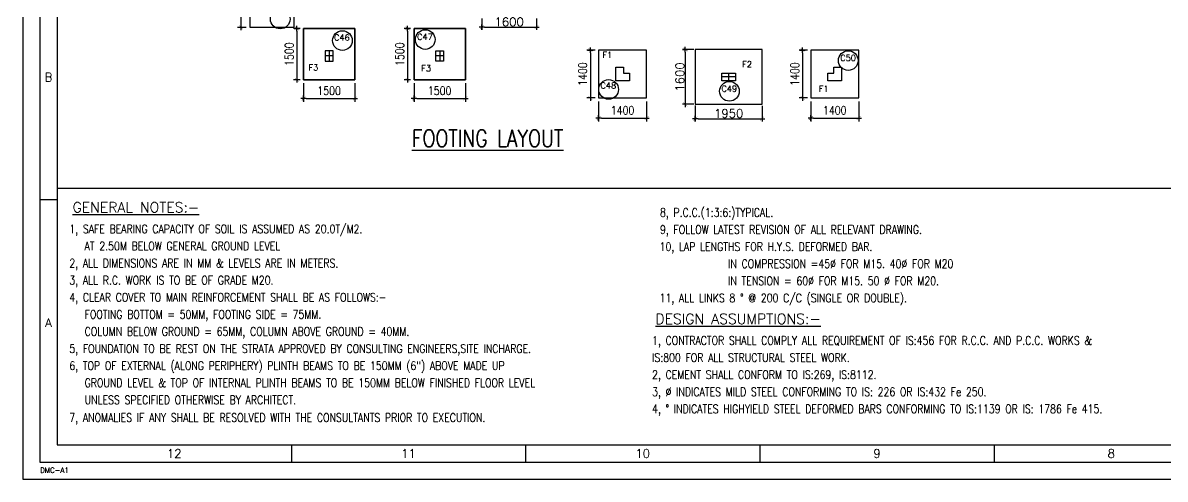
# Model space of a CAD drawing. Extents: x -135417 to 231627, y -456934 to -124458.
# Drawn here: x -59519 to -26138, y -269636 to -256289 of the extents above; entities that cross this region are included whole.
import ezdxf
from ezdxf.enums import TextEntityAlignment as Align

# ---------------------------------------------------------------- set-up
doc = ezdxf.new("R2010")
doc.units = 0
doc.header["$LTSCALE"] = 1000
doc.header["$MEASUREMENT"] = 0
doc.layers.get('0').update_dxf_attribs({"linetype": 'CONTINUOUS'})
doc.layers.get('DEFPOINTS').update_dxf_attribs({"linetype": 'CONTINUOUS'})
for name, color, linetype in [('CENLI', 8, 'CONTINUOUS'), ('CIR', 1, 'CONTINUOUS'), ('CO', 3, 'CONTINUOUS'), ('COL-TEXT', 4, 'CONTINUOUS'), ('DIM', 9, 'CONTINUOUS'), ('ECPL', 5, 'CONTINUOUS'), ('FOOT', 4, 'CONTINUOUS'), ('TEXT1', 1, 'CONTINUOUS'), ('TXT', 4, 'CONTINUOUS')]:
    doc.layers.add(name, color=color, linetype=linetype)
doc.styles.add('RO', font='romans.shx', dxfattribs={"width": 0.8, "height": 250})
doc.styles.add('ROMAND', font='romand.shx')
doc.styles.add('ROMANS', font='r.shx', dxfattribs={"height": 250})
doc.styles.add('STYLE1', font='romans.shx', dxfattribs={"height": 150})
doc.dimstyles.new('1', dxfattribs={"dimtxt": 150, "dimasz": 100, "dimexe": 50, "dimexo": 50, "dimgap": 50, "dimtad": 1, "dimdec": 0, "dimzin": 1, "dimtxsty": 'STYLE1', "dimblk1": 'ARCHTICK', "dimblk2": 'ARCHTICK', "dimsah": 1, "dimcen": 0, "dimdle": 50, "dimclrd": 7, "dimclre": 7, "dimclrt": 7, "dimazin": 3, "dimtfac": 1, "dimtdec": 0, "dimtofl": 0, "dimtmove": 0, "dimatfit": 3, "dimtolj": 1, "dimtzin": 1})
doc.dimstyles.new('INT25', dxfattribs={"dimscale": 0, "dimtxt": 150, "dimasz": 80, "dimexe": 100, "dimexo": 100, "dimgap": 100, "dimtad": 1, "dimdec": 0, "dimzin": 1, "dimtxsty": 'RO', "dimblk": 'DIMTICK', "dimcen": -100, "dimclrd": 5, "dimclre": 5, "dimclrt": 4, "dimazin": 3, "dimtfac": 1, "dimtdec": 0, "dimtix": 1, "dimtofl": 0, "dimtmove": 0, "dimatfit": 3, "dimtolj": 1, "dimtzin": 0})

# ---------------------------------------------------------------- blocks, each defined once
blk = doc.blocks.new('DIMTICK')
for p, q in [((-1, 0), (1, 0)), ((0, 1), (0, -1))]:
    blk.add_line(p, q)
at = {"color": 2, "const_width": 0.1}
blk.add_lwpolyline([(0.71, 0.71), (-0.71, -0.71)], dxfattribs=at)
blk = doc.blocks.new('*D345')
at = {"color": 5, "linetype": 'BYBLOCK'}
for p, q in [((-42693, -258587), (-42693, -259174)), ((-41293, -258587), (-41293, -259174)), ((-42613, -259074), (-41373, -259074))]:
    blk.add_line(p, q, dxfattribs=at)
at = {"layer": 'DEFPOINTS', "color": 0, "linetype": 'BYBLOCK'}
for p in [(-42693, -258487), (-41293, -258487), (-41293, -259074)]:
    blk.add_point(p, dxfattribs=at)
at = {"color": 5, "linetype": 'BYBLOCK', "xscale": 80, "yscale": 80, "zscale": 80, "rotation": 180}
blk.add_blockref('DIMTICK', (-42693, -259074), dxfattribs=at)
at = {"color": 5, "linetype": 'BYBLOCK', "xscale": 80, "yscale": 80, "zscale": 80}
blk.add_blockref('DIMTICK', (-41293, -259074), dxfattribs=at)
at = {"color": 4, "linetype": 'BYBLOCK', "insert": (-41993, -258849), "char_height": 250, "attachment_point": 5, "style": 'RO'}
blk.add_mtext('\\A1;1400', dxfattribs=at)
blk = doc.blocks.new('*D346')
at = {"color": 5, "linetype": 'BYBLOCK'}
for p, q in [((-48088, -258056), (-48088, -258599)), ((-46588, -258056), (-46588, -258599)), ((-48008, -258499), (-46668, -258499))]:
    blk.add_line(p, q, dxfattribs=at)
at = {"layer": 'DEFPOINTS', "color": 0, "linetype": 'BYBLOCK'}
for p in [(-48088, -257956), (-46588, -257956), (-46588, -258499)]:
    blk.add_point(p, dxfattribs=at)
at = {"color": 5, "linetype": 'BYBLOCK', "xscale": 80, "yscale": 80, "zscale": 80, "rotation": 180}
blk.add_blockref('DIMTICK', (-48088, -258499), dxfattribs=at)
at = {"color": 5, "linetype": 'BYBLOCK', "xscale": 80, "yscale": 80, "zscale": 80}
blk.add_blockref('DIMTICK', (-46588, -258499), dxfattribs=at)
at = {"color": 4, "linetype": 'BYBLOCK', "insert": (-47338, -258274), "char_height": 250, "attachment_point": 5, "style": 'RO'}
blk.add_mtext('\\A1;1500', dxfattribs=at)
blk = doc.blocks.new('*D347')
at = {"color": 5, "linetype": 'BYBLOCK'}
for p, q in [((-42793, -257087), (-43034, -257087)), ((-42934, -257167), (-42934, -258407)), ((-42793, -258487), (-43034, -258487))]:
    blk.add_line(p, q, dxfattribs=at)
at = {"layer": 'DEFPOINTS', "color": 0, "linetype": 'BYBLOCK'}
for p in [(-42693, -257087), (-42934, -258487), (-42693, -258487)]:
    blk.add_point(p, dxfattribs=at)
at = {"color": 5, "linetype": 'BYBLOCK', "xscale": 80, "yscale": 80, "zscale": 80}
for p, rotation in [((-42934, -257087), 90), ((-42934, -258487), 270)]:
    blk.add_blockref('DIMTICK', p, dxfattribs=dict(at, rotation=rotation))
at = {"color": 4, "linetype": 'BYBLOCK', "insert": (-43159, -257787), "char_height": 250, "attachment_point": 5, "rotation": 90, "style": 'RO'}
blk.add_mtext('\\A1;1400', dxfattribs=at)
blk = doc.blocks.new('*D348')
at = {"color": 5, "linetype": 'BYBLOCK'}
for p, q in [((-36494, -258587), (-36494, -259174)), ((-35094, -258587), (-35094, -259174)), ((-36414, -259074), (-35174, -259074))]:
    blk.add_line(p, q, dxfattribs=at)
at = {"layer": 'DEFPOINTS', "color": 0, "linetype": 'BYBLOCK'}
for p in [(-36494, -258487), (-35094, -258487), (-35094, -259074)]:
    blk.add_point(p, dxfattribs=at)
at = {"color": 5, "linetype": 'BYBLOCK', "xscale": 80, "yscale": 80, "zscale": 80, "rotation": 180}
blk.add_blockref('DIMTICK', (-36494, -259074), dxfattribs=at)
at = {"color": 5, "linetype": 'BYBLOCK', "xscale": 80, "yscale": 80, "zscale": 80}
blk.add_blockref('DIMTICK', (-35094, -259074), dxfattribs=at)
at = {"color": 4, "linetype": 'BYBLOCK', "insert": (-35794, -258849), "char_height": 250, "attachment_point": 5, "style": 'RO'}
blk.add_mtext('\\A1;1400', dxfattribs=at)
blk = doc.blocks.new('*D349')
at = {"color": 5, "linetype": 'BYBLOCK'}
for p, q in [((-36594, -257087), (-36835, -257087)), ((-36735, -257167), (-36735, -258407)), ((-36594, -258487), (-36835, -258487))]:
    blk.add_line(p, q, dxfattribs=at)
at = {"layer": 'DEFPOINTS', "color": 0, "linetype": 'BYBLOCK'}
for p in [(-36494, -257087), (-36735, -258487), (-36494, -258487)]:
    blk.add_point(p, dxfattribs=at)
at = {"color": 5, "linetype": 'BYBLOCK', "xscale": 80, "yscale": 80, "zscale": 80}
for p, rotation in [((-36735, -257087), 90), ((-36735, -258487), 270)]:
    blk.add_blockref('DIMTICK', p, dxfattribs=dict(at, rotation=rotation))
at = {"color": 4, "linetype": 'BYBLOCK', "insert": (-36960, -257787), "char_height": 250, "attachment_point": 5, "rotation": 90, "style": 'RO'}
blk.add_mtext('\\A1;1400', dxfattribs=at)
blk = doc.blocks.new('*D350')
at = {"color": 7, "linetype": 'BYBLOCK'}
for p, q in [((-39908, -257072), (-40242, -257072)), ((-40162, -257152), (-40162, -258592)), ((-39908, -258672), (-40242, -258672))]:
    blk.add_line(p, q, dxfattribs=at)
at = {"layer": 'DEFPOINTS', "color": 0, "linetype": 'BYBLOCK'}
for p in [(-39868, -257072), (-40162, -258672), (-39868, -258672)]:
    blk.add_point(p, dxfattribs=at)
at = {"color": 7, "linetype": 'BYBLOCK', "xscale": 80, "yscale": 80, "zscale": 80}
for p, rotation in [((-40162, -257072), 90), ((-40162, -258672), 270)]:
    blk.add_blockref('DIMTICK', p, dxfattribs=dict(at, rotation=rotation))
at = {"color": 4, "linetype": 'BYBLOCK', "insert": (-40317, -257872), "char_height": 250, "attachment_point": 5, "rotation": 90, "style": 'ROMANS'}
blk.add_mtext('\\A1;1600', dxfattribs=at)
blk = doc.blocks.new('*D351')
at = {"color": 5, "linetype": 'BYBLOCK'}
for p, q in [((-51318, -258056), (-51318, -258599)), ((-49818, -258056), (-49818, -258599)), ((-51238, -258499), (-49898, -258499))]:
    blk.add_line(p, q, dxfattribs=at)
at = {"layer": 'DEFPOINTS', "color": 0, "linetype": 'BYBLOCK'}
for p in [(-51318, -257956), (-49818, -257956), (-49818, -258499)]:
    blk.add_point(p, dxfattribs=at)
at = {"color": 5, "linetype": 'BYBLOCK', "xscale": 80, "yscale": 80, "zscale": 80, "rotation": 180}
blk.add_blockref('DIMTICK', (-51318, -258499), dxfattribs=at)
at = {"color": 5, "linetype": 'BYBLOCK', "xscale": 80, "yscale": 80, "zscale": 80}
blk.add_blockref('DIMTICK', (-49818, -258499), dxfattribs=at)
at = {"color": 4, "linetype": 'BYBLOCK', "insert": (-50568, -258274), "char_height": 250, "attachment_point": 5, "style": 'RO'}
blk.add_mtext('\\A1;1500', dxfattribs=at)
blk = doc.blocks.new('*D352')
at = {"color": 7, "linetype": 'BYBLOCK'}
for p, q in [((-39868, -258704), (-39868, -259174)), ((-37918, -258712), (-37918, -259174)), ((-39788, -259094), (-37998, -259094))]:
    blk.add_line(p, q, dxfattribs=at)
at = {"layer": 'DEFPOINTS', "color": 0, "linetype": 'BYBLOCK'}
for p in [(-39868, -258664), (-37918, -258672), (-37918, -259094)]:
    blk.add_point(p, dxfattribs=at)
at = {"color": 7, "linetype": 'BYBLOCK', "xscale": 80, "yscale": 80, "zscale": 80, "rotation": 180}
blk.add_blockref('DIMTICK', (-39868, -259094), dxfattribs=at)
at = {"color": 7, "linetype": 'BYBLOCK', "xscale": 80, "yscale": 80, "zscale": 80}
blk.add_blockref('DIMTICK', (-37918, -259094), dxfattribs=at)
at = {"color": 4, "linetype": 'BYBLOCK', "insert": (-38893, -258939), "char_height": 250, "attachment_point": 5, "style": 'ROMANS'}
blk.add_mtext('\\A1;1950', dxfattribs=at)
blk = doc.blocks.new('*D353')
at = {"color": 5, "linetype": 'BYBLOCK'}
for p, q in [((-53052, -255121), (-53244, -255121)), ((-53144, -255201), (-53144, -256341)), ((-52990, -256421), (-53244, -256421))]:
    blk.add_line(p, q, dxfattribs=at)
at = {"layer": 'DEFPOINTS', "color": 0, "linetype": 'BYBLOCK'}
for p in [(-52952, -255121), (-53144, -256421), (-52890, -256421)]:
    blk.add_point(p, dxfattribs=at)
at = {"color": 5, "linetype": 'BYBLOCK', "xscale": 80, "yscale": 80, "zscale": 80}
for p, rotation in [((-53144, -255121), 90), ((-53144, -256421), 270)]:
    blk.add_blockref('DIMTICK', p, dxfattribs=dict(at, rotation=rotation))
at = {"color": 4, "linetype": 'BYBLOCK', "insert": (-53369, -255771), "char_height": 250, "attachment_point": 5, "rotation": 90, "style": 'RO'}
blk.add_mtext('\\A1;1300', dxfattribs=at)
blk = doc.blocks.new('*D356')
at = {"color": 5, "linetype": 'BYBLOCK'}
for p, q in [((-51418, -256456), (-51610, -256456)), ((-51510, -256536), (-51510, -257876)), ((-51418, -257956), (-51610, -257956))]:
    blk.add_line(p, q, dxfattribs=at)
at = {"layer": 'DEFPOINTS', "color": 0, "linetype": 'BYBLOCK'}
for p in [(-51318, -256456), (-51510, -257956), (-51318, -257956)]:
    blk.add_point(p, dxfattribs=at)
at = {"color": 5, "linetype": 'BYBLOCK', "xscale": 80, "yscale": 80, "zscale": 80}
for p, rotation in [((-51510, -256456), 90), ((-51510, -257956), 270)]:
    blk.add_blockref('DIMTICK', p, dxfattribs=dict(at, rotation=rotation))
at = {"color": 4, "linetype": 'BYBLOCK', "insert": (-51735, -257206), "char_height": 250, "attachment_point": 5, "rotation": 90, "style": 'RO'}
blk.add_mtext('\\A1;1500', dxfattribs=at)
blk = doc.blocks.new('*D357')
at = {"color": 5, "linetype": 'BYBLOCK'}
for p, q in [((-48188, -256456), (-48380, -256456)), ((-48280, -256536), (-48280, -257876)), ((-48188, -257956), (-48380, -257956))]:
    blk.add_line(p, q, dxfattribs=at)
at = {"layer": 'DEFPOINTS', "color": 0, "linetype": 'BYBLOCK'}
for p in [(-48088, -256456), (-48280, -257956), (-48088, -257956)]:
    blk.add_point(p, dxfattribs=at)
at = {"color": 5, "linetype": 'BYBLOCK', "xscale": 80, "yscale": 80, "zscale": 80}
for p, rotation in [((-48280, -256456), 90), ((-48280, -257956), 270)]:
    blk.add_blockref('DIMTICK', p, dxfattribs=dict(at, rotation=rotation))
at = {"color": 4, "linetype": 'BYBLOCK', "insert": (-48505, -257206), "char_height": 250, "attachment_point": 5, "rotation": 90, "style": 'RO'}
blk.add_mtext('\\A1;1500', dxfattribs=at)
blk = doc.blocks.new('*D358')
at = {"color": 7, "linetype": 'BYBLOCK'}
for p, q in [((-46108, -256163), (-46108, -256497)), ((-44508, -256163), (-44508, -256497)), ((-46028, -256417), (-44588, -256417))]:
    blk.add_line(p, q, dxfattribs=at)
at = {"layer": 'DEFPOINTS', "color": 0, "linetype": 'BYBLOCK'}
for p in [(-46108, -256123), (-44508, -256123), (-44508, -256417)]:
    blk.add_point(p, dxfattribs=at)
at = {"color": 7, "linetype": 'BYBLOCK', "xscale": 80, "yscale": 80, "zscale": 80, "rotation": 180}
blk.add_blockref('DIMTICK', (-46108, -256417), dxfattribs=at)
at = {"color": 7, "linetype": 'BYBLOCK', "xscale": 80, "yscale": 80, "zscale": 80}
blk.add_blockref('DIMTICK', (-44508, -256417), dxfattribs=at)
at = {"color": 4, "linetype": 'BYBLOCK', "insert": (-45308, -256262), "char_height": 250, "attachment_point": 5, "style": 'ROMANS'}
blk.add_mtext('\\A1;1600', dxfattribs=at)

msp = doc.modelspace()

# ---------------------------------------------------------------- linework, layer by layer
at = {"color": 1}
msp.add_line((23628.2266, -261130.9157), (-58518.231, -261130.9157), dxfattribs=at)
at = {"flags": 128}
msp.add_lwpolyline([(-59518.7969, -269635.7255), (24628.7924, -269635.7255), (24628.7924, -210202.1131), (-59518.7969, -210202.1131)], close=True, dxfattribs=at)
at = {"layer": 'CENLI'}
for p, q in [((-50452.9818, -257255.7852), (-50682.9818, -257255.7852)), ((-50567.9818, -257105.7852), (-50567.9818, -257405.7852)), ((-47222.9818, -257255.7852), (-47452.9818, -257255.7852)), ((-47337.9818, -257105.7852), (-47337.9818, -257405.7852)), ((-38693.4868, -257871.7852), (-39093.4868, -257871.7852)), ((-38893.4868, -257756.7852), (-38893.4868, -257986.7852))]:
    msp.add_line(p, q, dxfattribs=at)
at = {"layer": 'CIR'}
for centre in [(-51997.3261, -256178.0432), (-50179.1423, -256807.287), (-47760.036, -256777.2478), (-35399.0814, -257393.5805), (-42400.6856, -258237.1683), (-38870.5455, -258291.3997)]:
    msp.add_circle(centre, 287.5, dxfattribs=at)
at = {"layer": 'CO'}
for points in [[(-50452.9818, -257105.7852), (-50682.9818, -257105.7852), (-50682.9818, -257405.7852), (-50452.9818, -257405.7852)], [(-47452.9818, -257105.7852), (-47222.9818, -257105.7852), (-47222.9818, -257405.7852), (-47452.9818, -257405.7852)], [(-39093.4868, -257756.7852), (-38693.4868, -257756.7852), (-38693.4868, -257986.7852), (-39093.4868, -257986.7852)]]:
    msp.add_lwpolyline(points, close=True, dxfattribs=at)
for points in [[(-42192.9818, -257586.7852), (-41962.9818, -257586.7852), (-41962.9818, -257756.7852), (-41792.9818, -257756.7852), (-41792.9818, -257986.7852), (-42192.9818, -257986.7852), (-42192.9818, -257586.7852)], [(-35824.2481, -257586.7852), (-35594.2481, -257586.7852), (-35594.2481, -257986.7852), (-35994.2481, -257986.7852), (-35994.2481, -257756.7852), (-35824.2481, -257756.7852), (-35824.2481, -257586.7852)]]:
    msp.add_lwpolyline(points, dxfattribs=at)
at = {"layer": 'ECPL'}
for p, q in [((-59018.514, -261456.0996), (-58518.231, -261456.0996)), ((-51672.6929, -268635.1597), (-51672.6929, -269135.4426)), ((-44827.1548, -268635.1597), (-44827.1548, -269135.4426)), ((-37981.6166, -268635.1597), (-37981.6166, -269135.4426)), ((-31136.0785, -268635.1597), (-31136.0785, -269135.4426))]:
    msp.add_line(p, q, dxfattribs=at)
at = {"layer": 'ECPL', "color": 1}
for points in [[(-59018.514, -269135.4426), (24128.5095, -269135.4426), (24128.5095, -210702.396), (-59018.514, -210702.396)], [(-58518.231, -268635.1597), (23628.2266, -268635.1597), (23628.2266, -211202.6789), (-58518.231, -211202.6789)]]:
    msp.add_lwpolyline(points, close=True, dxfattribs=at)
at = {"layer": 'FOOT'}
for points in [[(-52889.9818, -256420.7852), (-51589.9818, -256420.7852), (-51589.9818, -255120.7852), (-52889.9818, -255120.7852)], [(-51317.9818, -257955.7852), (-49817.9818, -257955.7852), (-49817.9818, -256455.7852), (-51317.9818, -256455.7852)], [(-49817.9818, -257955.7852), (-51317.9818, -257955.7852), (-51317.9818, -256455.7852), (-49817.9818, -256455.7852)], [(-48087.9818, -257955.7852), (-46587.9818, -257955.7852), (-46587.9818, -256455.7852), (-48087.9818, -256455.7852)], [(-46587.9818, -257955.7852), (-48087.9818, -257955.7852), (-48087.9818, -256455.7852), (-46587.9818, -256455.7852)], [(-42692.9818, -258486.7852), (-41292.9818, -258486.7852), (-41292.9818, -257086.7852), (-42692.9818, -257086.7852)], [(-39868.1684, -258671.7838), (-37918.1684, -258671.7838), (-37918.1684, -257071.7838), (-39868.1684, -257071.7838)], [(-36494.2481, -258486.7852), (-35094.2481, -258486.7852), (-35094.2481, -257086.7852), (-36494.2481, -257086.7852)]]:
    msp.add_lwpolyline(points, close=True, dxfattribs=at)

# ---------------------------------------------------------------- texts
at = {"layer": 'COL-TEXT', "style": 'ROMAND'}
for s, p in [('C46', (-50194.2734, -256809.4549)), ('C47', (-47768.1405, -256788.6151)), ('F1', (-42441.8749, -257315.9322)), ('C50', (-35403.4847, -257404.2165)), ('F3', (-51026.0045, -257683.0551)), ('F3', (-47732.8287, -257707.0717)), ('F2', (-38353.8823, -257589.6978)), ('C48', (-42410.1915, -258211.8162)), ('C49', (-38876.1961, -258303.23)), ('F1', (-36114.6971, -258305.7541))]:
    msp.add_text(s, height=175, dxfattribs=at).set_placement(p, align=Align.CENTER)
at = {"layer": 'ECPL', "style": 'ROMANS'}
for s, height, p in [('B', 250.1415, (-58768.3725, -257879.0766)), ('A', 250.1415, (-58768.3725, -265058.1367)), ('12', 250.14147, (-55096.2958, -268885.3011)), ('11', 250.14147, (-48250.7577, -268885.3011)), ('10', 250.14147, (-41405.2195, -268885.3011)), ('9', 250.1415, (-34559.6814, -268885.3011)), ('8', 250.1415, (-27714.1433, -268885.3011)), ('DMC-A1', 150.08488, (-58595.1545, -269372.9531))]:
    msp.add_text(s, height=height, dxfattribs=at).set_placement(p, align=Align.MIDDLE)
at = {"layer": 'TEXT1', "style": 'ROMANS', "width": 0.8}
msp.add_text('%%UFOOTING LAYOUT', height=500, dxfattribs=at).set_placement((-48147.2915, -259916.1797))
at = {"layer": 'TXT', "linetype": 'CONTINUOUS', "style": 'ROMAND'}
for s, p in [('%%UGENERAL NOTES:-', (-58064.5366, -261834.752)), ('%%UDESIGN ASSUMPTIONS:-', (-41035.9317, -265097.8507))]:
    msp.add_text(s, height=300, dxfattribs=at).set_placement(p)
at = {"layer": 'TXT', "linetype": 'CONTINUOUS', "style": 'ROMANS', "width": 0.8}
for s, p in [('8, P.C.C.(1:3:6:)TYPICAL.', (-40900.0874, -261961.0804)), ('1, SAFE BEARING CAPACITY OF SOIL IS ASSUMED AS 20.0T/M2.', (-58160.1394, -262442.3923)), ('9, FOLLOW LATEST REVISION OF ALL RELEVANT DRAWING.', (-40900.0874, -262461.0804)), ('   AT 2.50M BELOW GENERAL GROUND LEVEL', (-58160.1394, -262942.3923)), ('10, LAP LENGTHS FOR H.Y.S. DEFORMED BAR.', (-40910.3682, -262961.0661)), ('2, ALL DIMENSIONS ARE IN MM & LEVELS ARE IN METERS.', (-58160.1394, -263442.3923)), ('IN COMPRESSION =45%%C FOR M15. 40%%C FOR M20', (-38910.3682, -263461.0661)), ('3, ALL R.C. WORK IS TO BE OF GRADE M20.', (-58160.1394, -263942.3923)), ('IN TENSION = 60%%C FOR M15. 50 %%C FOR M20.', (-38910.3682, -263961.0661)), ('4, CLEAR COVER TO MAIN REINFORCEMENT SHALL BE AS FOLLOWS:-', (-58160.1394, -264442.3923)), ('11, ALL LINKS 8 %%127 @ 200 C/C (SINGLE OR DOUBLE).', (-40910.3682, -264461.0661)), ('   FOOTING BOTTOM = 50MM, FOOTING SIDE = 75MM.', (-58160.1394, -264942.3923)), ('   COLUMN BELOW GROUND = 65MM, COLUMN ABOVE GROUND = 40MM.', (-58160.1394, -265442.3923)), ('5, FOUNDATION TO BE REST ON THE STRATA APPROVED BY CONSULTING ENGINEERS,SITE INCHARGE.', (-58160.1394, -265942.3923)), ('1, CONTRACTOR SHALL COMPLY ALL REQUIREMENT OF IS:456 FOR R.C.C. AND P.C.C. WORKS &', (-41131.5345, -265705.491)), ('IS:800 FOR ALL STRUCTURAL STEEL WORK.', (-41131.5345, -266205.491)), ('6, TOP OF EXTERNAL (ALONG PERIPHERY) PLINTH BEAMS TO BE 150MM (6") ABOVE MADE UP', (-58160.1394, -266442.3923)), ('   GROUND LEVEL & TOP OF INTERNAL PLINTH BEAMS TO BE 150MM BELOW FINISHED FLOOR LEVEL ', (-58160.1394, -266942.3923)), ('2, CEMENT SHALL CONFORM TO IS:269, IS:8112.', (-41131.5345, -266705.491)), ('3, %%C INDICATES MILD STEEL CONFORMING TO IS: 226 OR IS:432 Fe 250.', (-41131.5345, -267205.491)), ('   UNLESS SPECIFIED OTHERWISE BY ARCHITECT.', (-58160.1394, -267442.3923)), ('7, ANOMALIES IF ANY SHALL BE RESOLVED WITH THE CONSULTANTS PRIOR TO EXECUTION.', (-58160.1394, -267959.9854)), ('4, %%127 INDICATES HIGHYIELD STEEL DEFORMED BARS CONFORMING TO IS:1139 OR IS: 1786 Fe 415.', (-41131.5345, -267705.491))]:
    msp.add_text(s, height=250, dxfattribs=at).set_placement(p)

# ---------------------------------------------------------------- dimensions: what is measured, and where the dimension line sits
at = {"layer": 'CENLI'}
for base, p1, p2, angle, picture, middle in [((-44507.9818, -256416.8293), (-46107.9818, -256122.6861), (-44507.9818, -256122.6861), 180, '*D358', (-45307.9818, -256261.8293)), ((-40162.3116, -258671.7838), (-39868.1684, -257071.7838), (-39868.1684, -258671.7838), 90, '*D350', (-40317.3116, -257871.7838))]:
    dim = msp.add_linear_dim(base=base, p1=p1, p2=p2, angle=angle, dimstyle='1', override={"dimtxt": 200, "dimasz": 80, "dimexe": 80, "dimexo": 40, "dimgap": 30, "dimzin": 0, "dimtxsty": 'ROMANS', "dimblk": 'DIMTICK', "dimblk1": 'DIMTICK', "dimblk2": 'DIMTICK', "dimcen": -0.25, "dimdle": 0, "dimclrt": 4, "dimtix": 1, "dimtzin": 0}, dxfattribs=at)
    dim.commit()
    dim.dimension.update_dxf_attribs({"geometry": picture, "text_midpoint": middle})
dim = msp.add_linear_dim(base=(-37918.1684, -259094.3821), p1=(-39868.1684, -258663.5634), p2=(-37918.1684, -258671.7838), dimstyle='1', override={"dimtxt": 200, "dimasz": 80, "dimexe": 80, "dimexo": 40, "dimgap": 30, "dimzin": 0, "dimtxsty": 'ROMANS', "dimblk": 'DIMTICK', "dimblk1": 'DIMTICK', "dimblk2": 'DIMTICK', "dimcen": -0.25, "dimdle": 0, "dimclrt": 4, "dimtix": 1, "dimtzin": 0}, dxfattribs=at)
dim.commit()
dim.dimension.update_dxf_attribs({"geometry": '*D352', "text_midpoint": (-38893.1684, -258939.3821)})
at = {"layer": 'DIM'}
for base, p1, p2, picture, middle in [((-53144.2992, -256420.7852), (-52951.8511, -255120.7852), (-52889.9818, -256420.7852), '*D353', (-53369.2992, -255770.7852)), ((-51510.4298, -257955.7852), (-51317.9818, -256455.7852), (-51317.9818, -257955.7852), '*D356', (-51735.4298, -257205.7852)), ((-48280.4298, -257955.7852), (-48087.9818, -256455.7852), (-48087.9818, -257955.7852), '*D357', (-48505.4298, -257205.7852)), ((-42933.8464, -258486.7852), (-42692.9818, -257086.7852), (-42692.9818, -258486.7852), '*D347', (-43158.8464, -257786.7852)), ((-36735.1127, -258486.7852), (-36494.2481, -257086.7852), (-36494.2481, -258486.7852), '*D349', (-36960.1127, -257786.7852))]:
    dim = msp.add_linear_dim(base=base, p1=p1, p2=p2, angle=90, dimstyle='INT25', dxfattribs=at)
    dim.commit()
    dim.dimension.update_dxf_attribs({"geometry": picture, "text_midpoint": middle})
for base, p1, p2, picture, middle in [((-49817.9818, -258499.0396), (-51317.9818, -257955.7852), (-49817.9818, -257955.7852), '*D351', (-50567.9818, -258274.0396)), ((-46587.9818, -258499.0396), (-48087.9818, -257955.7852), (-46587.9818, -257955.7852), '*D346', (-47337.9818, -258274.0396)), ((-41292.9818, -259073.9528), (-42692.9818, -258486.7852), (-41292.9818, -258486.7852), '*D345', (-41992.9818, -258848.9528)), ((-35094.2481, -259073.9528), (-36494.2481, -258486.7852), (-35094.2481, -258486.7852), '*D348', (-35794.2481, -258848.9528))]:
    dim = msp.add_linear_dim(base=base, p1=p1, p2=p2, dimstyle='INT25', dxfattribs=at)
    dim.commit()
    dim.dimension.update_dxf_attribs({"geometry": picture, "text_midpoint": middle})

doc.saveas('drawing.dxf')
